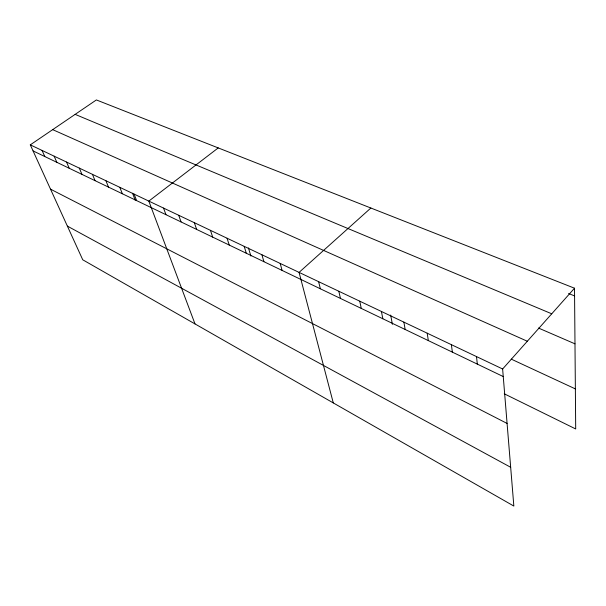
<?xml version="1.0" encoding="UTF-8"?>
<svg xmlns="http://www.w3.org/2000/svg" width="606" height="606" viewBox="0 0 606 606"><rect width="100%" height="100%" fill="white"/><g stroke="black" fill="none" stroke-linecap="round" stroke-linejoin="round"><path stroke-width="0.91" d="M502.632 368.986L574.518 288.206L96.377 99.937L30.3 144.857L82.742 259.792L513.843 506.063L502.632 368.986L30.3 144.857M370.872 208.017L299.069 272.389L333.292 402.922M218.228 147.917L148.826 201.101L195.003 323.922M568.579 293.516L574.586 295.917M75.144 114.367L551.74 313.794M538.492 328.051L574.988 343.844M52.684 129.639L527.318 341.239M511.244 359.131L575.367 388.9M33.065 150.909L503.245 376.553M504.268 393.794L575.7 428.957L574.518 288.206M50.51 189.155L507.086 423.442M67.372 226.099L510.669 467.279M42.056 150.439L44.799 156.545M54.139 156.166L56.85 162.325M66.546 162.06L69.236 168.271M79.303 168.112L81.962 174.376M92.423 174.331L95.044 180.656M105.914 180.739L108.504 187.118M119.806 187.33L122.351 193.761M134.1 194.109L136.608 200.601M132.532 193.261L135.221 200.192M163.544 208.085L165.961 214.691M178.709 215.281L181.073 221.94M194.337 222.69L196.639 229.409M210.441 230.333L212.683 237.113M227.053 238.219L229.227 245.051M244.195 246.354L246.301 253.24M248.445 247.945L250.884 256.043M261.89 254.747L263.921 261.694M280.177 263.428L282.116 270.428M318.604 281.661L320.354 288.782M338.815 291.251L340.466 298.432M359.744 301.182L361.274 308.416M381.424 311.469L382.833 318.764M390.673 315.052L392.393 324.354M403.891 322.127L405.164 329.482M427.2 333.186L428.328 340.595M451.387 344.67L452.356 352.131M476.513 356.593L477.316 364.108"/></g></svg>
